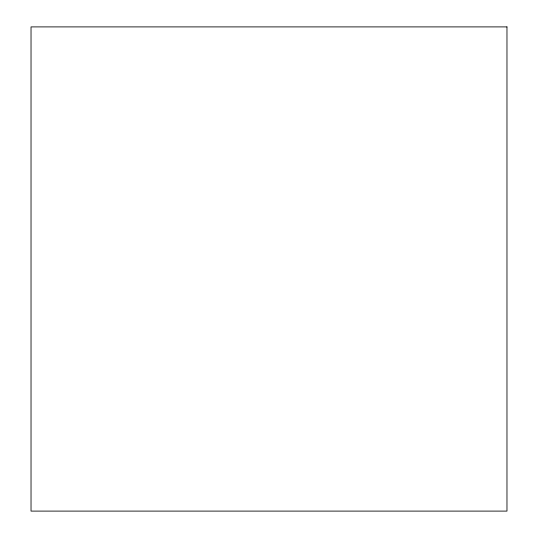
<?xml version="1.0" encoding="UTF-8"?>
<svg xmlns="http://www.w3.org/2000/svg" width="538" height="538" viewBox="0 0 538 538"><rect width="100%" height="100%" fill="white"/><g stroke="black" fill="none" stroke-linecap="round" stroke-linejoin="round"><path stroke-width="0.81" d="M506.971 26.9L31.029 26.9L31.029 511.1L506.971 511.1L506.971 26.9"/></g></svg>
